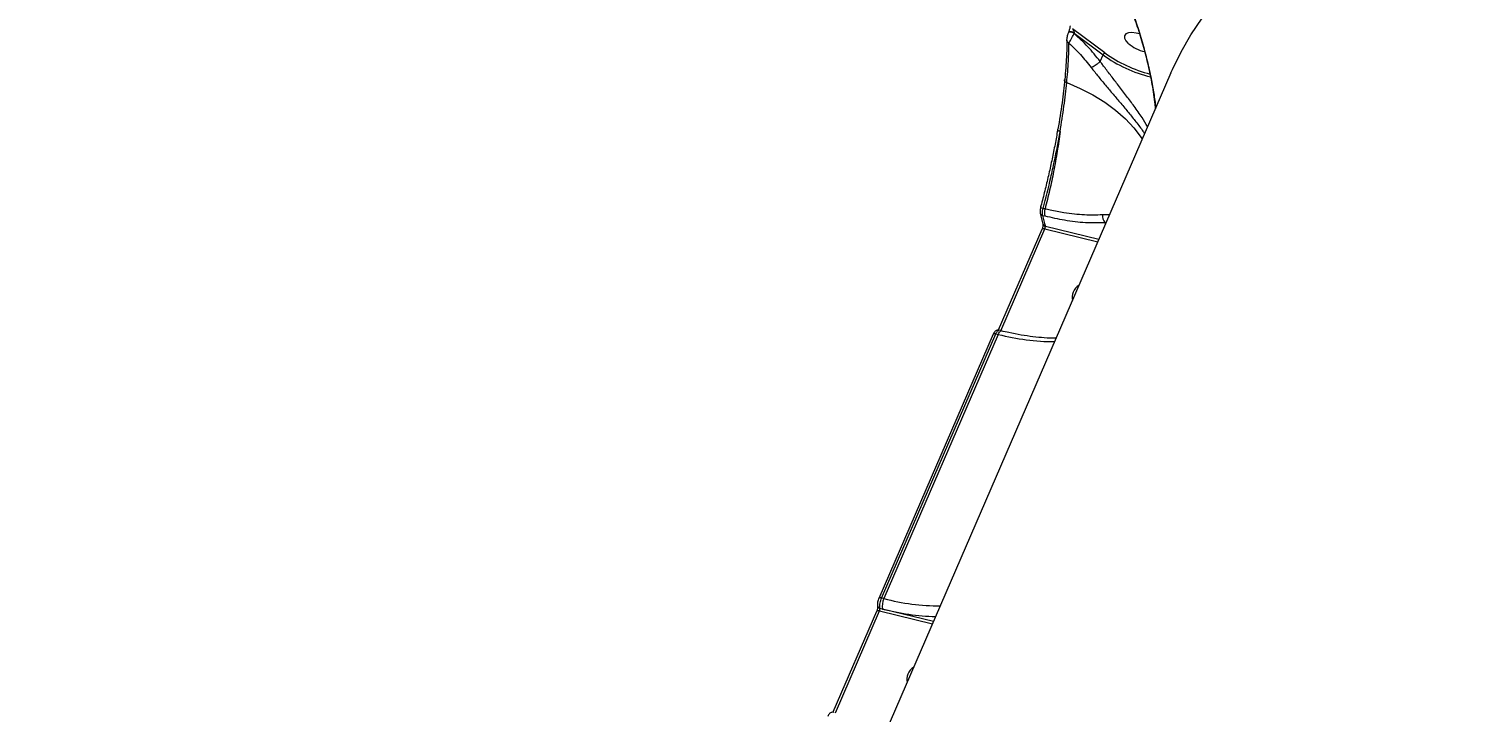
# Model space of a CAD drawing. Header units: millimetres. Extents: x -5238 to 5144, y -3542 to 5092.
# Drawn here: x 2066.2 to 2438.1, y 1334.4 to 1511.6 of the extents above; entities that cross this region are included whole.
import ezdxf

# ---------------------------------------------------------------- set-up
doc = ezdxf.new("R2010")
doc.units = ezdxf.units.MM
for name, color, linetype in [('DIKOM_ОБЪЕКТ', 7, 'Continuous'), ('DIKOM_РАЗМЕР_ЗОНА', 7, 'Continuous'), ('DIKOM_РАЗМЕР_ОБЪЕКТА', 7, 'Continuous')]:
    doc.layers.add(name, color=color, linetype=linetype)
doc.styles.add('style1', font='arial.ttf', dxfattribs={"width": 0.8})
doc.dimstyles.new('1-50', dxfattribs={"dimtxt": 300, "dimasz": 200, "dimexe": 100, "dimexo": 0, "dimgap": 100, "dimtad": 1, "dimtxsty": 'style1', "dimcen": 200, "dimclrd": 7, "dimclre": 7, "dimclrt": 7, "dimadec": 1, "dimazin": 2, "dimtfac": 1, "dimtmove": 0, "dimatfit": 2, "dimfxl": 0, "dimlwd": 25, "dimlwe": 18, "dimarcsym": 0})

# ---------------------------------------------------------------- blocks, each defined once
blk = doc.blocks.new('*D0')
at = {"layer": 'Defpoints', "color": 0, "transparency": 16777216}
for p in [(2469.51, 3229.24), (-4251.52, -643.28), (-419.57, -643.28)]:
    blk.add_point(p, dxfattribs=at)
at = {"layer": 'DIKOM_РАЗМЕР_ОБЪЕКТА', "color": 7, "lineweight": 18, "transparency": 16777216}
for p, q in [((2469.51, 3229.24), (-4351.52, 3229.24)), ((-419.57, -643.28), (-4351.52, -643.28))]:
    blk.add_line(p, q, dxfattribs=at)
at = {"layer": 'DIKOM_РАЗМЕР_ОБЪЕКТА', "color": 7, "lineweight": 25, "transparency": 16777216}
blk.add_line((-4251.52, 3029.24), (-4251.52, -443.28), dxfattribs=at)
at = {"layer": 'DIKOM_РАЗМЕР_ОБЪЕКТА', "color": 7, "transparency": 16777216}
for points in [[(-4284.86, 3029.24), (-4218.19, 3029.24), (-4251.52, 3229.24)], [(-4284.86, -443.28), (-4218.19, -443.28), (-4251.52, -643.28)]]:
    blk.add_solid(points, dxfattribs=at)
at = {"layer": 'DIKOM_РАЗМЕР_ОБЪЕКТА', "color": 7, "transparency": 16777216, "insert": (-4504.8, 1292.98), "char_height": 300, "attachment_point": 5, "rotation": 90, "style": 'style1'}
blk.add_mtext('3900', dxfattribs=at)
blk = doc.blocks.new('*D1')
at = {"layer": 'Defpoints', "color": 0, "transparency": 16777216}
for p in [(-4787.63, 5091.56), (3144.22, 5091.56), (-2554.16, -2403.28)]:
    blk.add_point(p, dxfattribs=at)
at = {"layer": 'DIKOM_РАЗМЕР_ЗОНА', "color": 7, "lineweight": 18, "transparency": 16777216}
for p, q in [((3144.22, 5091.56), (-4887.63, 5091.56)), ((-2554.16, -2403.28), (-4887.63, -2403.28))]:
    blk.add_line(p, q, dxfattribs=at)
at = {"layer": 'DIKOM_РАЗМЕР_ЗОНА', "color": 7, "lineweight": 25, "transparency": 16777216}
blk.add_line((-4787.63, -2203.28), (-4787.63, 4891.56), dxfattribs=at)
at = {"layer": 'DIKOM_РАЗМЕР_ЗОНА', "color": 7, "transparency": 16777216}
for points in [[(-4820.97, 4891.56), (-4754.3, 4891.56), (-4787.63, 5091.56)], [(-4820.97, -2203.28), (-4754.3, -2203.28), (-4787.63, -2403.28)]]:
    blk.add_solid(points, dxfattribs=at)
at = {"layer": 'DIKOM_РАЗМЕР_ЗОНА', "color": 7, "transparency": 16777216, "insert": (-5040.81, 1344.14), "char_height": 300, "attachment_point": 5, "rotation": 90, "style": 'style1'}
blk.add_mtext('7500', dxfattribs=at)
blk = doc.blocks.new('*D2')
at = {"layer": 'Defpoints', "color": 0, "transparency": 16777216}
for p in [(5144.22, 2720.02), (-4054.16, -903.28), (5144.22, -3441.88)]:
    blk.add_point(p, dxfattribs=at)
at = {"layer": 'DIKOM_РАЗМЕР_ЗОНА', "color": 7, "lineweight": 18, "transparency": 16777216}
for p, q in [((5144.22, 2720.02), (5144.22, -3541.88)), ((-4054.16, -903.28), (-4054.16, -3541.88))]:
    blk.add_line(p, q, dxfattribs=at)
at = {"layer": 'DIKOM_РАЗМЕР_ЗОНА', "color": 7, "lineweight": 25, "transparency": 16777216}
blk.add_line((-3854.16, -3441.88), (4944.22, -3441.88), dxfattribs=at)
at = {"layer": 'DIKOM_РАЗМЕР_ЗОНА', "color": 7, "transparency": 16777216}
for points in [[(-3854.16, -3408.54), (-3854.16, -3475.21), (-4054.16, -3441.88)], [(4944.22, -3408.54), (4944.22, -3475.21), (5144.22, -3441.88)]]:
    blk.add_solid(points, dxfattribs=at)
at = {"layer": 'DIKOM_РАЗМЕР_ЗОНА', "color": 7, "transparency": 16777216, "insert": (545.03, -3188.7), "char_height": 300, "attachment_point": 5, "style": 'style1'}
blk.add_mtext('9200', dxfattribs=at)
blk = doc.blocks.new('*D3')
at = {"layer": 'Defpoints', "color": 0, "transparency": 16777216}
for p in [(3889.93, 2956), (-2405.68, -161.05), (3889.93, -2949.28)]:
    blk.add_point(p, dxfattribs=at)
at = {"layer": 'DIKOM_РАЗМЕР_ОБЪЕКТА', "color": 7, "lineweight": 18, "transparency": 16777216}
for p, q in [((3889.93, 2956), (3889.93, -3049.28)), ((-2405.68, -161.05), (-2405.68, -3049.28))]:
    blk.add_line(p, q, dxfattribs=at)
at = {"layer": 'DIKOM_РАЗМЕР_ОБЪЕКТА', "color": 7, "lineweight": 25, "transparency": 16777216}
blk.add_line((-2205.68, -2949.28), (3689.93, -2949.28), dxfattribs=at)
at = {"layer": 'DIKOM_РАЗМЕР_ОБЪЕКТА', "color": 7, "transparency": 16777216}
for points in [[(-2205.68, -2915.95), (-2205.68, -2982.61), (-2405.68, -2949.28)], [(3689.93, -2915.95), (3689.93, -2982.61), (3889.93, -2949.28)]]:
    blk.add_solid(points, dxfattribs=at)
at = {"layer": 'DIKOM_РАЗМЕР_ОБЪЕКТА', "color": 7, "transparency": 16777216, "insert": (742.13, -2696.01), "char_height": 300, "attachment_point": 5, "style": 'style1'}
blk.add_mtext('6300', dxfattribs=at)

msp = doc.modelspace()

# ---------------------------------------------------------------- linework, layer by layer
at = {"layer": 'DIKOM_ОБЪЕКТ', "color": 7, "linetype": 'Continuous', "lineweight": 15}
for p, q in [((2335.861, 1510.618), (2335.845, 1510.525)), ((2335.892, 1510.69), (2335.861, 1510.618)), ((2345.337, 1505.365), (2336.946, 1511.645)), ((2337.37, 1510.383), (2337.401, 1510.455)), ((2337.401, 1510.455), (2344.865, 1504.869)), ((2335.437, 1508.662), (2335.431, 1508.011)), ((2344.12, 1503.151), (2344.124, 1503.158)), ((2344.124, 1503.158), (2344.865, 1504.869)), ((2362.472, 1500.19), (2246.02, 1231.298)), ((2328.558, 1463.844), (2329.288, 1460.974)), ((2328.657, 1465.247), (2328.653, 1465.248)), ((2329.173, 1463.255), (2329.722, 1463.12)), ((2329.81, 1464.949), (2329.304, 1465.073)), ((2329.006, 1459.625), (2317.682, 1433.478)), ((2318.322, 1433.349), (2329.753, 1459.746)), ((2329.753, 1459.746), (2343.497, 1456.375)), ((2343.769, 1457.003), (2329.897, 1460.405)), ((2345.344, 1461.426), (2345.692, 1461.445)), ((2345.344, 1461.426), (2345.491, 1460.979)), ((2316.336, 1432.426), (2286.669, 1363.925)), ((2287.417, 1364.046), (2317.083, 1432.546)), ((2317.689, 1432.397), (2288.023, 1363.897)), ((2317.083, 1432.546), (2317.689, 1432.397)), ((2318.506, 1433.304), (2317.88, 1433.458)), ((2287.648, 1361.211), (2287.006, 1361.368)), ((2288.023, 1363.897), (2287.417, 1364.046)), ((2300.878, 1357.966), (2287.648, 1361.211)), ((2286.115, 1360.588), (2274.792, 1334.442)), ((2275.431, 1334.313), (2286.863, 1360.709)), ((2286.863, 1360.709), (2300.606, 1357.339))]:
    msp.add_line(p, q, dxfattribs=at)
at = {"layer": 'DIKOM_ОБЪЕКТ', "color": 7, "linetype": 'Continuous', "lineweight": 15, "flags": 128}
for points in [[(2362.472, 1500.19), (2362.853, 1501.055), (2365.101, 1505.632), (2367.672, 1510.062), (2370.564, 1514.341)], [(2337.37, 1510.383), (2337.143, 1510.529), (2336.886, 1510.65), (2336.621, 1510.736), (2336.368, 1510.78), (2336.149, 1510.78), (2335.98, 1510.734), (2335.876, 1510.646), (2335.861, 1510.618)], [(2337.401, 1510.455), (2337.174, 1510.601), (2336.917, 1510.722), (2336.652, 1510.808), (2336.399, 1510.852), (2336.18, 1510.852), (2336.011, 1510.806), (2335.907, 1510.719), (2335.894, 1510.694)], [(2354.333, 1510.293), (2353.465, 1510.51), (2352.373, 1510.634), (2351.464, 1510.552), (2350.81, 1510.271), (2350.465, 1509.814), (2350.457, 1509.217), (2350.786, 1508.529), (2351.425, 1507.806)], [(2335.428, 1508.662), (2335.427, 1508.692), (2335.427, 1508.693)], [(2335.449, 1497.664), (2335.287, 1497.734), (2335.145, 1497.822), (2335.029, 1497.924), (2334.942, 1498.037), (2334.888, 1498.157), (2334.868, 1498.279), (2334.884, 1498.4), (2334.933, 1498.515)], [(2335.449, 1497.664), (2338.952, 1496.171), (2342.256, 1494.469), (2345.329, 1492.575), (2348.139, 1490.507), (2350.66, 1488.286), (2352.867, 1485.933), (2354.737, 1483.472), (2355.036, 1483.02)], [(2333.118, 1485.421), (2333.129, 1485.494), (2333.176, 1485.56)], [(2333.721, 1484.979), (2333.556, 1485.038), (2333.411, 1485.107), (2333.291, 1485.182), (2333.2, 1485.261), (2333.142, 1485.341), (2333.118, 1485.42), (2333.118, 1485.421)], [(2329.753, 1459.746), (2329.581, 1459.779), (2329.422, 1459.792), (2329.281, 1459.785), (2329.163, 1459.757), (2329.074, 1459.709), (2329.015, 1459.644), (2329.006, 1459.625)], [(2317.083, 1432.546), (2316.911, 1432.579), (2316.752, 1432.593), (2316.612, 1432.585), (2316.494, 1432.558), (2316.405, 1432.511), (2316.346, 1432.446), (2316.336, 1432.426)], [(2317.689, 1432.397), (2317.835, 1432.699), (2317.988, 1432.95), (2318.143, 1433.14), (2318.294, 1433.261), (2318.435, 1433.31), (2318.505, 1433.304)], [(2287.417, 1364.046), (2287.245, 1364.079), (2287.086, 1364.092), (2286.946, 1364.085), (2286.828, 1364.057), (2286.739, 1364.01), (2286.68, 1363.946), (2286.668, 1363.922)], [(2286.863, 1360.709), (2286.691, 1360.742), (2286.531, 1360.756), (2286.39, 1360.748), (2286.272, 1360.72), (2286.183, 1360.673), (2286.125, 1360.607), (2286.115, 1360.588)]]:
    msp.add_lwpolyline(points, dxfattribs=at)
at = {"layer": 'DIKOM_ОБЪЕКТ', "color": 7, "linetype": 'Continuous', "lineweight": 15}
for centre, radius, start, end in [((2336.28, 1508.742), 0.857, 185.36499, 250.9569), ((2357.593, 1514.902), 9.402, 229.00315, 258.17126), ((2365.825, 1533.912), 35.816, 234.18287, 256.11928), ((2365.674, 1533.561), 34.765, 234.19832, 255.67853), ((2329.356, 1464.06), 0.826, 195.08797, 257.21331), ((2316.584, 1419.176), 47.626, 74.50992, 75.31601), ((2463.076, 1495.771), 137.794, 193.64913, 194.8718), ((2333.4, 1463.859), 3.751, 163.1225, 191.36845), ((2347.201, 1463.123), 2.516, 174.42885, 222.40514), ((2330.077, 1461.208), 0.823, 196.55432, 257.38835), ((2340.286, 1441.925), 3.465, 156.05048, 192.77672), ((2341.299, 1441.433), 4.591, 125.2581, 155.56649), ((2332.429, 1489.537), 59.01, 255.53434, 269.87636), ((2287.187, 1362.172), 0.824, 196.78489, 257.35489), ((2292.148, 1361.953), 4.56, 154.76773, 189.36667), ((2303.42, 1422.787), 63.564, 255.63369, 268.21098), ((2302.763, 1421.036), 59.01, 255.53434, 269.87636), ((2297.362, 1342.892), 3.434, 155.87298, 192.94739), ((2298.369, 1342.429), 4.541, 125.08985, 155.73912)]:
    msp.add_arc(centre, radius, start, end, dxfattribs=at)
for points, knots in [([(2339.564, 1540.63), (2339.937, 1540.121), (2341.147, 1538.467), (2343.095, 1535.384), (2345.423, 1531.376), (2347.669, 1527.048), (2349.743, 1522.62), (2351.658, 1518.045), (2353.363, 1513.434), (2354.887, 1508.685), (2356.173, 1503.967), (2357.191, 1499.511), (2357.94, 1495.417), (2358.367, 1492.689), (2358.5, 1491.258), (2358.518, 1491.061)], [0, 0, 0, 0, 0.0411082, 0.1334991, 0.2279612, 0.3244851, 0.4230748, 0.5113746, 0.6049945, 0.6944355, 0.7799372, 0.8622293, 0.9296929, 0.990317, 1, 1, 1, 1]), ([(2358.475, 1490.961), (2358.448, 1491.306), (2358.281, 1493.435), (2357.652, 1497.178), (2356.664, 1502.167), (2355.03, 1508.609), (2352.804, 1515.537), (2350.106, 1522.3), (2347.671, 1527.59), (2345.275, 1532.197), (2342.728, 1536.583), (2340.901, 1539.277), (2339.987, 1540.625)], [0, 0, 0, 0, 0.016802, 0.1036768, 0.189816, 0.275977, 0.4511567, 0.5834972, 0.6869937, 0.7904933, 0.8952466, 1, 1, 1, 1]), ([(2335.802, 1510.458), (2335.773, 1510.385), (2335.685, 1510.169), (2335.571, 1509.758), (2335.464, 1509.24), (2335.419, 1508.902), (2335.428, 1508.708), (2335.429, 1508.693)], [0, 0, 0, 0, 0.1193065, 0.352959, 0.612682, 0.971682, 1, 1, 1, 1]), ([(2336.304, 1512.424), (2336.304, 1512.406), (2336.306, 1512.357), (2336.289, 1512.131), (2336.229, 1511.774), (2336.126, 1511.354), (2336.018, 1511.012), (2335.937, 1510.79), (2335.9, 1510.709), (2335.893, 1510.694)], [0, 0, 0, 0, 0.1005669, 0.2831233, 0.5249114, 0.7134888, 0.8572892, 0.9731679, 1, 1, 1, 1]), ([(2336.001, 1507.932), (2336.084, 1508.056), (2336.251, 1508.306), (2336.6, 1508.9), (2336.958, 1509.557), (2337.219, 1510.069), (2337.341, 1510.322), (2337.37, 1510.383)], [0, 0, 0, 0, 0.2421134, 0.4844678, 0.7176331, 0.9313416, 1, 1, 1, 1]), ([(2337.401, 1510.455), (2337.408, 1510.475), (2337.424, 1510.52), (2337.43, 1510.635), (2337.4, 1510.822), (2337.301, 1511.092), (2337.144, 1511.383), (2337.01, 1511.561), (2336.946, 1511.645)], [0, 0, 0, 0, 0.0437554, 0.0954467, 0.2159196, 0.4188288, 0.7240517, 1, 1, 1, 1]), ([(2344.124, 1503.158), (2343.078, 1504.46), (2340.974, 1507.081), (2338.577, 1509.278), (2337.37, 1510.383)], [0, 0, 0, 0, 0.4967555, 1, 1, 1, 1]), ([(2335.475, 1508.29), (2335.462, 1507.015), (2335.431, 1504.2), (2335.11, 1500.525), (2334.933, 1498.515)], [0, 0, 0, 0, 0.4529582, 1, 1, 1, 1]), ([(2335.449, 1497.664), (2335.617, 1499.579), (2335.957, 1503.457), (2335.986, 1506.428), (2336.001, 1507.932)], [0, 0, 0, 0, 0.4937377, 1, 1, 1, 1]), ([(2336.001, 1507.932), (2337.022, 1506.959), (2339.075, 1505.003), (2340.893, 1502.714), (2341.807, 1501.563)], [0, 0, 0, 0, 0.497313, 1, 1, 1, 1]), ([(2344.12, 1503.151), (2343.964, 1502.99), (2343.668, 1502.684), (2343.105, 1502.242), (2342.555, 1501.882), (2342.132, 1501.671), (2341.9, 1501.589), (2341.822, 1501.567), (2341.807, 1501.563)], [0, 0, 0, 0, 0.2351154, 0.4471984, 0.6592766, 0.8713845, 0.9764101, 1, 1, 1, 1]), ([(2356.44, 1486.263), (2355.979, 1487.031), (2354.983, 1488.69), (2353.095, 1491.362), (2350.999, 1494.162), (2348.974, 1496.783), (2346.99, 1499.334), (2345.541, 1501.241), (2344.591, 1502.501), (2344.262, 1502.968), (2344.12, 1503.151), (2344.12, 1503.151)], [0, 0, 0, 0, 0.1613505, 0.3486074, 0.5042772, 0.6598097, 0.791982, 0.924063, 0.9689994, 0.9999393, 1, 1, 1, 1]), ([(2345.337, 1505.365), (2345.33, 1505.363), (2345.308, 1505.356), (2345.249, 1505.329), (2345.154, 1505.264), (2345.039, 1505.149), (2344.935, 1505.011), (2344.888, 1504.916), (2344.865, 1504.869)], [0, 0, 0, 0, 0.045886, 0.1413556, 0.3559737, 0.5707452, 0.7853477, 1, 1, 1, 1]), ([(2341.807, 1501.563), (2342.398, 1500.81), (2343.596, 1499.283), (2345.532, 1496.948), (2347.514, 1494.602), (2349.538, 1492.22), (2351.542, 1489.835), (2353.486, 1487.418), (2354.887, 1485.605), (2355.511, 1484.655), (2355.652, 1484.441)], [0, 0, 0, 0, 0.1206307, 0.244504, 0.3706851, 0.49977, 0.642141, 0.7876302, 0.9522688, 1, 1, 1, 1]), ([(2334.933, 1498.515), (2334.721, 1496.523), (2334.29, 1492.493), (2333.55, 1487.889), (2333.176, 1485.56)], [0, 0, 0, 0, 0.4941676, 1, 1, 1, 1]), ([(2333.721, 1484.979), (2334.08, 1487.207), (2334.809, 1491.716), (2335.234, 1495.666), (2335.449, 1497.664)], [0, 0, 0, 0, 0.4941672, 1, 1, 1, 1]), ([(2333.08, 1485.423), (2333.053, 1485.255), (2332.827, 1483.891), (2332.322, 1481.219), (2331.56, 1477.423), (2330.706, 1473.542), (2329.765, 1469.627), (2329.064, 1466.855), (2328.658, 1465.407), (2328.617, 1465.259)], [0, 0, 0, 0, 0.0264536, 0.2151948, 0.4052316, 0.5961235, 0.787361, 0.9782491, 1, 1, 1, 1]), ([(2329.304, 1465.073), (2330.004, 1467.747), (2331.065, 1471.799), (2332.239, 1477.166), (2333.044, 1481.155), (2333.497, 1483.716), (2333.721, 1484.979)], [0, 0, 0, 0, 0.3951692, 0.5986656, 0.8021648, 1, 1, 1, 1]), ([(2333.721, 1484.979), (2333.492, 1483.296), (2333.032, 1479.912), (2332.1, 1474.815), (2331.038, 1469.803), (2330.221, 1466.572), (2329.81, 1464.949)], [0, 0, 0, 0, 0.2598519, 0.5228422, 0.760229, 1, 1, 1, 1]), ([(2328.705, 1465.424), (2328.672, 1465.308), (2328.582, 1464.997), (2328.485, 1464.443), (2328.535, 1464.059), (2328.563, 1463.848)], [0, 0, 0, 0, 0.2123697, 0.5668427, 1, 1, 1, 1]), ([(2329.173, 1463.255), (2329.165, 1463.287), (2329.126, 1463.439), (2329.102, 1463.808), (2329.152, 1464.414), (2329.254, 1464.853), (2329.304, 1465.073)], [0, 0, 0, 0, 0.0819037, 0.388021, 0.6939603, 1, 1, 1, 1]), ([(2329.722, 1463.12), (2331.452, 1462.737), (2335.106, 1461.929), (2340.434, 1461.317), (2343.691, 1461.389), (2345.344, 1461.426)], [0, 0, 0, 0, 0.3069743, 0.6484693, 1, 1, 1, 1]), ([(2344.697, 1463.367), (2343.17, 1463.323), (2340.07, 1463.235), (2335.399, 1463.785), (2331.912, 1464.448), (2330.253, 1464.843), (2329.81, 1464.949)], [0, 0, 0, 0, 0.341495, 0.6929958, 0.9180113, 1, 1, 1, 1]), ([(2346.523, 1463.363), (2346.454, 1463.373), (2345.901, 1463.454), (2345.259, 1463.407), (2344.697, 1463.367)], [0, 0, 0, 0, 0.1253655, 1, 1, 1, 1]), ([(2329.286, 1460.982), (2329.287, 1460.978), (2329.289, 1460.967), (2329.294, 1460.876), (2329.287, 1460.711), (2329.254, 1460.456), (2329.183, 1460.133), (2329.093, 1459.834), (2329.029, 1459.686), (2329.006, 1459.631)], [0, 0, 0, 0, 0.0870105, 0.1928534, 0.3201841, 0.4883348, 0.6760131, 0.8805208, 1, 1, 1, 1]), ([(2329.753, 1459.746), (2329.773, 1459.795), (2329.812, 1459.893), (2329.86, 1460.059), (2329.891, 1460.215), (2329.903, 1460.334), (2329.899, 1460.385), (2329.897, 1460.405)], [0, 0, 0, 0, 0.2140021, 0.4283159, 0.6428272, 0.8578946, 1, 1, 1, 1]), ([(2317.877, 1433.44), (2317.832, 1433.456), (2317.662, 1433.516), (2317.359, 1433.473), (2317.034, 1433.341), (2316.765, 1433.124), (2316.53, 1432.836), (2316.409, 1432.563), (2316.343, 1432.414)], [0, 0, 0, 0, 0.066985, 0.2507323, 0.411757, 0.5684517, 0.7642523, 1, 1, 1, 1]), ([(2317.083, 1432.546), (2317.137, 1432.663), (2317.273, 1432.957), (2317.509, 1433.29), (2317.731, 1433.479), (2317.835, 1433.444), (2317.874, 1433.431)], [0, 0, 0, 0, 0.2027253, 0.5120476, 0.8215399, 1, 1, 1, 1]), ([(2332.679, 1431.398), (2332.59, 1431.397), (2331.616, 1431.388), (2329.64, 1431.483), (2326.703, 1431.757), (2323.625, 1432.212), (2320.878, 1432.741), (2319.151, 1433.151), (2318.506, 1433.304)], [0, 0, 0, 0, 0.0214317, 0.2333927, 0.4458935, 0.6589798, 0.8725516, 1, 1, 1, 1]), ([(2286.395, 1361.946), (2286.396, 1361.941), (2286.398, 1361.931), (2286.403, 1361.839), (2286.396, 1361.674), (2286.363, 1361.419), (2286.293, 1361.096), (2286.202, 1360.797), (2286.138, 1360.649), (2286.115, 1360.594)], [0, 0, 0, 0, 0.0869779, 0.1928191, 0.3201251, 0.4883408, 0.6760178, 0.8805046, 1, 1, 1, 1]), ([(2286.672, 1363.92), (2286.656, 1363.886), (2286.562, 1363.684), (2286.428, 1363.236), (2286.334, 1362.593), (2286.307, 1362.171), (2286.398, 1361.947), (2286.403, 1361.934)], [0, 0, 0, 0, 0.0568169, 0.3337415, 0.627872, 0.978736, 1, 1, 1, 1]), ([(2286.863, 1360.709), (2286.882, 1360.758), (2286.922, 1360.856), (2286.969, 1361.023), (2287, 1361.178), (2287.012, 1361.297), (2287.008, 1361.348), (2287.006, 1361.368)], [0, 0, 0, 0, 0.2139501, 0.4281362, 0.6426969, 0.8579021, 1, 1, 1, 1]), ([(2287.006, 1361.368), (2286.987, 1361.452), (2286.939, 1361.664), (2286.939, 1362.151), (2287.024, 1362.784), (2287.186, 1363.455), (2287.34, 1363.849), (2287.417, 1364.046)], [0, 0, 0, 0, 0.1417224, 0.3563851, 0.5709453, 0.7854658, 1, 1, 1, 1]), ([(2274.986, 1334.404), (2274.941, 1334.42), (2274.772, 1334.48), (2274.468, 1334.436), (2274.143, 1334.304), (2273.875, 1334.087), (2273.639, 1333.799), (2273.518, 1333.526), (2273.452, 1333.377)], [0, 0, 0, 0, 0.0669517, 0.2507582, 0.4117952, 0.5684429, 0.7642475, 1, 1, 1, 1])]:
    msp.add_open_spline(points, degree=3, knots=knots, dxfattribs=at)

# ---------------------------------------------------------------- dimensions: what is measured, and where the dimension line sits
at = {"layer": 'DIKOM_РАЗМЕР_ЗОНА'}
dim = msp.add_linear_dim(base=(-4787.635, 5091.556), p1=(-2554.164, -2403.276), p2=(3144.22, 5091.556), angle=90, text='7500', dimstyle='1-50', dxfattribs=at)
dim.commit()
dim.dimension.update_dxf_attribs({"geometry": '*D1', "text_midpoint": (-4787.635, 1344.14), "dimtype": 160})
dim = msp.add_linear_dim(base=(5144.22, -3441.876), p1=(-4054.164, -903.276), p2=(5144.22, 2720.022), text='9200', dimstyle='1-50', dxfattribs=at)
dim.commit()
dim.dimension.update_dxf_attribs({"geometry": '*D2', "text_midpoint": (545.028, -3441.876), "dimtype": 160})
at = {"layer": 'DIKOM_РАЗМЕР_ОБЪЕКТА'}
dim = msp.add_linear_dim(base=(-4251.523, -643.276), p1=(2469.506, 3229.243), p2=(-419.568, -643.276), angle=90, text='3900', dimstyle='1-50', dxfattribs=at)
dim.commit()
dim.dimension.update_dxf_attribs({"geometry": '*D0', "text_midpoint": (-4251.523, 1292.984), "dimtype": 160})
dim = msp.add_linear_dim(base=(3889.931, -2949.281), p1=(-2405.679, -161.052), p2=(3889.931, 2956.002), text='6300', dimstyle='1-50', dxfattribs=at)
dim.commit()
dim.dimension.update_dxf_attribs({"geometry": '*D3', "text_midpoint": (742.126, -2949.281), "dimtype": 160})

doc.saveas('drawing.dxf')
